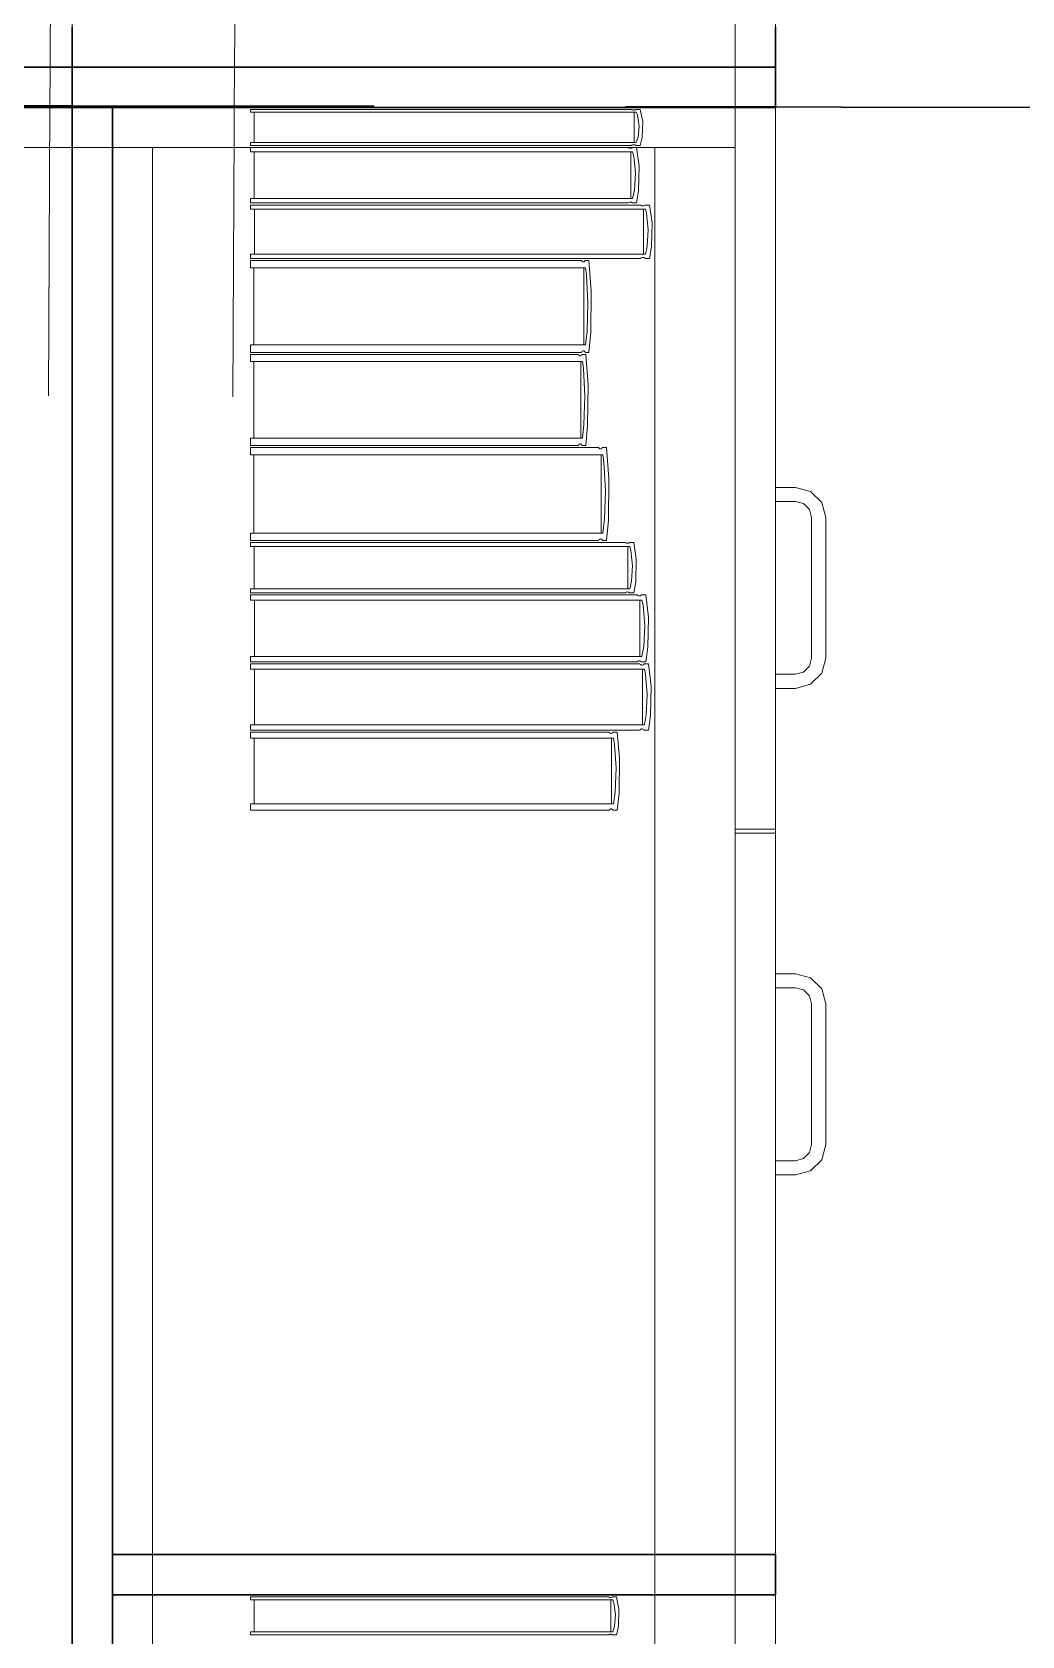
# Model space of a CAD drawing. Header units: inches. Extents: x -19 to 5698, y -728 to 92.
# Drawn here: x 294.119 to 294.611, y 13.527 to 14.325 of the extents above; entities that cross this region are included whole.
import ezdxf

# ---------------------------------------------------------------- set-up
doc = ezdxf.new("R2010")
doc.units = ezdxf.units.IN
doc.header["$MEASUREMENT"] = 0
doc.set_wipeout_variables(frame=1)
for name, pattern in [('HIDDEN', [0.375, 0.25, -0.125]), ('RAYITAS', [0.375, 0.25, -0.125]), ('Wipeout_Contour', [1, 0, -1])]:
    doc.linetypes.add(name, pattern=pattern)
for name, color, linetype, lineweight in [('00 conduct tomacorr', 120, 'HIDDEN', 30), ('T-TECHO-E', 150, 'Continuous', 20), ('TOMACORRIENTE', 22, 'RAYITAS', 9)]:
    doc.layers.add(name, color=color, linetype=linetype, lineweight=lineweight)
doc.layers.add('Interior - Mobiliario', color=7, linetype='Continuous')

# ---------------------------------------------------------------- blocks, each defined once
blk = doc.blocks.new('a')
at = {"layer": 'TOMACORRIENTE', "ltscale": 0.05}
h = blk.add_hatch(color=4, dxfattribs=at)
edge = h.paths.add_edge_path()
edge.add_arc((0, 0.0752), 0.02106, 0, 360)
at = {"layer": 'TOMACORRIENTE', "color": 4}
for p, q in [((-0.14553, 0.09625), (-0.0515, 0.09625)), ((-0.09851, 0.09625), (-0.09851, -0.09657)), ((0, 0.09625), (0, -0.09625)), ((0.06232, -0.09625), (0.06232, 0.09625))]:
    blk.add_line(p, q, dxfattribs=at)
blk.add_circle((0, 0.0752), 0.02106, dxfattribs=at)
blk = doc.blocks.new('CABLE 3FACE')
at = {"layer": 'T-TECHO-E', "rotation": 59.94170052614085}
blk.add_blockref('a', (0, 0), dxfattribs=at)

msp = doc.modelspace()

# ---------------------------------------------------------------- linework, layer by layer
at = {"layer": 'Interior - Mobiliario', "color": 175, "linetype": 'Continuous', "lineweight": 13}
for p, q in [((294.15862, 14.28729), (294.15862, 12.82729)), ((294.46862, 14.28729), (294.15862, 14.28729)), ((294.46862, 12.82729), (294.46862, 14.28729)), ((294.42072, 14.27803), (294.42023, 14.27253)), ((294.42234, 14.27234), (294.42258, 14.28034)), ((294.42862, 14.26729), (294.17862, 14.26729)), ((294.41934, 14.26986), (294.22728, 14.26986)), ((294.22728, 14.26986), (294.22728, 14.26843)), ((294.22728, 14.26843), (294.41702, 14.26843)), ((294.41522, 14.26743), (294.22728, 14.26743)), ((294.22728, 14.26743), (294.22728, 14.26521)), ((294.41533, 14.26732), (294.41522, 14.26743)), ((294.41557, 14.26715), (294.41533, 14.26732)), ((294.41719, 14.26728), (294.41694, 14.26712)), ((294.41702, 14.26843), (294.41718, 14.26852)), ((294.41718, 14.26852), (294.41743, 14.26862)), ((294.41735, 14.26743), (294.41719, 14.26728)), ((294.41944, 14.26743), (294.41735, 14.26743)), ((294.41743, 14.26862), (294.4177, 14.26869)), ((294.4177, 14.26869), (294.41798, 14.26872)), ((294.41798, 14.26872), (294.41827, 14.26872)), ((294.41827, 14.26872), (294.41855, 14.26868)), ((294.41855, 14.26868), (294.41882, 14.2686)), ((294.41882, 14.2686), (294.41906, 14.2685)), ((294.41906, 14.2685), (294.41917, 14.26843)), ((294.41917, 14.26843), (294.42128, 14.26843)), ((294.42023, 14.27253), (294.41934, 14.26986)), ((294.42073, 14.2582), (294.41944, 14.26743)), ((294.42128, 14.26843), (294.42234, 14.27234)), ((294.46862, 14.26729), (294.42862, 14.26729)), ((294.22728, 14.26521), (294.41751, 14.26521)), ((294.2292, 14.26521), (294.2292, 14.24197)), ((294.41583, 14.26703), (294.41557, 14.26715)), ((294.41611, 14.26697), (294.41583, 14.26703)), ((294.41639, 14.26696), (294.41611, 14.26697)), ((294.41667, 14.26701), (294.41639, 14.26696)), ((294.41655, 14.24197), (294.41655, 14.26521)), ((294.41694, 14.26712), (294.41667, 14.26701)), ((294.41751, 14.26521), (294.41808, 14.26311)), ((294.41808, 14.26311), (294.41889, 14.25463)), ((294.41889, 14.25463), (294.4184, 14.24611)), ((294.42049, 14.24583), (294.42073, 14.2582)), ((294.4184, 14.24611), (294.41751, 14.24197)), ((294.41944, 14.23976), (294.42049, 14.24583)), ((294.41751, 14.24197), (294.22728, 14.24197)), ((294.22728, 14.24197), (294.22728, 14.23976)), ((294.22728, 14.23976), (294.41522, 14.23976)), ((294.4215, 14.23876), (294.22728, 14.23876)), ((294.22728, 14.23876), (294.22728, 14.23663)), ((294.22728, 14.23663), (294.42387, 14.23663)), ((294.22926, 14.23663), (294.22926, 14.21431)), ((294.41522, 14.23976), (294.41538, 14.23991)), ((294.41538, 14.23991), (294.41562, 14.24006)), ((294.41562, 14.24006), (294.41589, 14.24017)), ((294.41589, 14.24017), (294.41617, 14.24022)), ((294.41617, 14.24022), (294.41646, 14.24021)), ((294.41646, 14.24021), (294.41673, 14.24015)), ((294.41673, 14.24015), (294.417, 14.24003)), ((294.417, 14.24003), (294.41724, 14.23986)), ((294.41724, 14.23986), (294.41735, 14.23976)), ((294.41735, 14.23976), (294.41944, 14.23976)), ((294.42161, 14.23865), (294.4215, 14.23876)), ((294.42186, 14.23849), (294.42161, 14.23865)), ((294.42213, 14.23838), (294.42186, 14.23849)), ((294.42242, 14.23832), (294.42213, 14.23838)), ((294.42271, 14.23831), (294.42242, 14.23832)), ((294.423, 14.23836), (294.42271, 14.23831)), ((294.42287, 14.21431), (294.42287, 14.23663)), ((294.42328, 14.23846), (294.423, 14.23836)), ((294.42353, 14.23861), (294.42328, 14.23846)), ((294.4237, 14.23876), (294.42353, 14.23861)), ((294.42585, 14.23876), (294.4237, 14.23876)), ((294.42387, 14.23663), (294.42446, 14.23462)), ((294.42719, 14.2299), (294.42585, 14.23876)), ((294.42446, 14.23462), (294.42529, 14.22647)), ((294.42694, 14.21801), (294.42719, 14.2299)), ((294.42529, 14.22647), (294.42478, 14.21829)), ((294.42387, 14.21431), (294.22728, 14.21431)), ((294.22728, 14.21431), (294.22728, 14.21219)), ((294.22728, 14.21219), (294.4215, 14.21219)), ((294.4215, 14.21219), (294.42166, 14.21233)), ((294.42166, 14.21233), (294.42191, 14.21248)), ((294.42191, 14.21248), (294.42219, 14.21258)), ((294.42219, 14.21258), (294.42248, 14.21263)), ((294.42248, 14.21263), (294.42277, 14.21262)), ((294.42277, 14.21262), (294.42306, 14.21256)), ((294.42306, 14.21256), (294.42333, 14.21245)), ((294.42333, 14.21245), (294.42358, 14.21229)), ((294.42358, 14.21229), (294.4237, 14.21219)), ((294.4237, 14.21219), (294.42585, 14.21219)), ((294.42478, 14.21829), (294.42387, 14.21431)), ((294.42585, 14.21219), (294.42694, 14.21801)), ((294.39207, 14.21119), (294.22728, 14.21119)), ((294.22728, 14.21119), (294.22728, 14.20753)), ((294.22728, 14.20753), (294.39408, 14.20753)), ((294.22896, 14.20753), (294.22896, 14.16912)), ((294.39216, 14.21101), (294.39207, 14.21119)), ((294.39238, 14.21073), (294.39216, 14.21101)), ((294.39261, 14.21054), (294.39238, 14.21073)), ((294.39285, 14.21043), (294.39261, 14.21054)), ((294.3931, 14.21042), (294.39285, 14.21043)), ((294.39335, 14.21051), (294.3931, 14.21042)), ((294.39324, 14.16912), (294.39324, 14.20753)), ((294.39358, 14.21068), (294.39335, 14.21051)), ((294.3938, 14.21094), (294.39358, 14.21068)), ((294.39394, 14.21119), (294.3938, 14.21094)), ((294.39577, 14.21119), (294.39394, 14.21119)), ((294.39408, 14.20753), (294.39458, 14.20406)), ((294.39458, 14.20406), (294.39529, 14.19004)), ((294.3969, 14.19594), (294.39577, 14.21119)), ((294.39669, 14.17549), (294.3969, 14.19594)), ((294.39529, 14.19004), (294.39486, 14.17597)), ((294.39486, 14.17597), (294.39408, 14.16912)), ((294.39577, 14.16546), (294.39669, 14.17549)), ((294.39408, 14.16912), (294.22728, 14.16912)), ((294.22728, 14.16912), (294.22728, 14.16546)), ((294.22728, 14.16546), (294.39207, 14.16546)), ((294.39054, 14.16446), (294.22728, 14.16446)), ((294.22728, 14.16446), (294.22728, 14.16084)), ((294.39063, 14.16428), (294.39054, 14.16446)), ((294.39084, 14.16401), (294.39063, 14.16428)), ((294.39107, 14.16382), (294.39084, 14.16401)), ((294.39131, 14.16371), (294.39107, 14.16382)), ((294.39156, 14.1637), (294.39131, 14.16371)), ((294.3918, 14.16379), (294.39156, 14.1637)), ((294.39203, 14.16396), (294.3918, 14.16379)), ((294.39225, 14.16422), (294.39203, 14.16396)), ((294.39207, 14.16546), (294.39221, 14.1657)), ((294.39221, 14.1657), (294.39243, 14.16597)), ((294.39239, 14.16446), (294.39225, 14.16422)), ((294.3942, 14.16446), (294.39239, 14.16446)), ((294.39243, 14.16597), (294.39266, 14.16614)), ((294.39266, 14.16614), (294.39291, 14.16622)), ((294.39291, 14.16622), (294.39316, 14.16621)), ((294.39316, 14.16621), (294.3934, 14.16611)), ((294.3934, 14.16611), (294.39363, 14.16591)), ((294.39363, 14.16591), (294.39384, 14.16564)), ((294.39384, 14.16564), (294.39394, 14.16546)), ((294.39394, 14.16546), (294.39577, 14.16546)), ((294.39532, 14.14936), (294.3942, 14.16446)), ((294.22728, 14.16084), (294.39253, 14.16084)), ((294.22895, 14.16084), (294.22895, 14.1228)), ((294.3917, 14.1228), (294.3917, 14.16084)), ((294.39253, 14.16084), (294.39303, 14.1574)), ((294.39303, 14.1574), (294.39372, 14.14352)), ((294.39511, 14.12911), (294.39532, 14.14936)), ((294.39372, 14.14352), (294.3933, 14.12958)), ((294.3933, 14.12958), (294.39253, 14.1228)), ((294.3942, 14.11917), (294.39511, 14.12911)), ((294.39253, 14.1228), (294.22728, 14.1228)), ((294.22728, 14.1228), (294.22728, 14.11917)), ((294.22728, 14.11917), (294.39054, 14.11917)), ((294.40058, 14.11817), (294.22728, 14.11817)), ((294.22728, 14.11817), (294.22728, 14.11447)), ((294.39054, 14.11917), (294.39067, 14.11942)), ((294.39067, 14.11942), (294.39089, 14.11968)), ((294.39089, 14.11968), (294.39112, 14.11985)), ((294.39112, 14.11985), (294.39137, 14.11993)), ((294.39137, 14.11993), (294.39161, 14.11992)), ((294.39161, 14.11992), (294.39185, 14.11982)), ((294.39185, 14.11982), (294.39208, 14.11963)), ((294.39208, 14.11963), (294.39229, 14.11935)), ((294.39229, 14.11935), (294.39239, 14.11917)), ((294.39239, 14.11917), (294.3942, 14.11917)), ((294.40068, 14.118), (294.40058, 14.11817)), ((294.40091, 14.11771), (294.40068, 14.118)), ((294.40115, 14.11752), (294.40091, 14.11771)), ((294.40141, 14.11741), (294.40115, 14.11752)), ((294.40167, 14.1174), (294.40141, 14.11741)), ((294.40192, 14.11749), (294.40167, 14.1174)), ((294.40217, 14.11766), (294.40192, 14.11749)), ((294.4024, 14.11793), (294.40217, 14.11766)), ((294.40255, 14.11817), (294.4024, 14.11793)), ((294.40447, 14.11817), (294.40255, 14.11817)), ((294.40566, 14.10273), (294.40447, 14.11817)), ((294.22728, 14.11447), (294.4027, 14.11447)), ((294.22905, 14.11447), (294.22905, 14.07557)), ((294.40181, 14.07557), (294.40181, 14.11447)), ((294.4027, 14.11447), (294.40323, 14.11096)), ((294.40323, 14.11096), (294.40397, 14.09676)), ((294.40544, 14.08202), (294.40566, 14.10273)), ((294.40397, 14.09676), (294.40351, 14.08251)), ((294.49862, 14.09829), (294.48862, 14.09829)), ((294.48862, 14.09829), (294.48862, 14.09129)), ((294.50612, 14.09628), (294.49862, 14.09829)), ((294.51161, 14.09079), (294.50612, 14.09628)), ((294.48862, 14.09129), (294.49862, 14.09129)), ((294.49862, 14.09129), (294.50262, 14.09022)), ((294.50262, 14.09022), (294.50555, 14.08729)), ((294.50555, 14.08729), (294.50662, 14.08329)), ((294.51362, 14.08329), (294.51161, 14.09079)), ((294.40351, 14.08251), (294.4027, 14.07557)), ((294.40447, 14.07187), (294.40544, 14.08202)), ((294.50662, 14.08329), (294.50662, 14.01329)), ((294.51362, 14.01329), (294.51362, 14.08329)), ((294.4027, 14.07557), (294.22728, 14.07557)), ((294.22728, 14.07557), (294.22728, 14.07187)), ((294.22728, 14.07187), (294.40058, 14.07187)), ((294.41385, 14.07087), (294.22728, 14.07087)), ((294.22728, 14.07087), (294.22728, 14.06886)), ((294.22728, 14.06886), (294.41613, 14.06886)), ((294.22919, 14.06886), (294.22919, 14.04781)), ((294.40058, 14.07187), (294.40073, 14.07211)), ((294.40073, 14.07211), (294.40096, 14.07238)), ((294.40096, 14.07238), (294.4012, 14.07256)), ((294.4012, 14.07256), (294.40146, 14.07264)), ((294.40146, 14.07264), (294.40172, 14.07263)), ((294.40172, 14.07263), (294.40198, 14.07252)), ((294.40198, 14.07252), (294.40222, 14.07233)), ((294.40222, 14.07233), (294.40245, 14.07205)), ((294.40245, 14.07205), (294.40255, 14.07187)), ((294.40255, 14.07187), (294.40447, 14.07187)), ((294.41396, 14.07077), (294.41385, 14.07087)), ((294.4142, 14.07062), (294.41396, 14.07077)), ((294.41446, 14.07051), (294.4142, 14.07062)), ((294.41473, 14.07045), (294.41446, 14.07051)), ((294.41502, 14.07045), (294.41473, 14.07045)), ((294.41529, 14.07049), (294.41502, 14.07045)), ((294.41518, 14.04781), (294.41518, 14.06886)), ((294.41556, 14.07059), (294.41529, 14.07049)), ((294.41581, 14.07073), (294.41556, 14.07059)), ((294.41596, 14.07087), (294.41581, 14.07073)), ((294.41804, 14.07087), (294.41596, 14.07087)), ((294.41613, 14.06886), (294.41669, 14.06696)), ((294.41932, 14.06251), (294.41804, 14.07087)), ((294.41669, 14.06696), (294.41749, 14.05928)), ((294.41908, 14.0513), (294.41932, 14.06251)), ((294.41749, 14.05928), (294.41701, 14.05156)), ((294.41613, 14.04781), (294.22728, 14.04781)), ((294.22728, 14.04781), (294.22728, 14.04581)), ((294.22728, 14.04581), (294.41385, 14.04581)), ((294.41976, 14.04481), (294.22728, 14.04481)), ((294.22728, 14.04481), (294.22728, 14.04214)), ((294.41385, 14.04581), (294.41401, 14.04594)), ((294.41401, 14.04594), (294.41425, 14.04608)), ((294.41425, 14.04608), (294.41452, 14.04618)), ((294.41452, 14.04618), (294.4148, 14.04623)), ((294.4148, 14.04623), (294.41508, 14.04622)), ((294.41508, 14.04622), (294.41535, 14.04616)), ((294.41535, 14.04616), (294.41562, 14.04606)), ((294.41562, 14.04606), (294.41586, 14.0459)), ((294.41586, 14.0459), (294.41596, 14.04581)), ((294.41596, 14.04581), (294.41804, 14.04581)), ((294.41701, 14.05156), (294.41613, 14.04781)), ((294.41804, 14.04581), (294.41908, 14.0513)), ((294.41987, 14.04468), (294.41976, 14.04481)), ((294.42012, 14.04447), (294.41987, 14.04468)), ((294.42039, 14.04433), (294.42012, 14.04447)), ((294.42067, 14.04426), (294.42039, 14.04433)), ((294.42096, 14.04425), (294.42067, 14.04426)), ((294.42125, 14.04431), (294.42096, 14.04425)), ((294.42152, 14.04444), (294.42125, 14.04431)), ((294.42178, 14.04463), (294.42152, 14.04444)), ((294.42194, 14.04481), (294.42178, 14.04463)), ((294.42408, 14.04481), (294.42194, 14.04481)), ((294.4254, 14.03367), (294.42408, 14.04481)), ((294.22728, 14.04214), (294.42211, 14.04214)), ((294.22925, 14.04214), (294.22925, 14.01408)), ((294.42113, 14.01408), (294.42113, 14.04214)), ((294.42211, 14.04214), (294.4227, 14.0396)), ((294.4227, 14.0396), (294.42352, 14.02936)), ((294.42352, 14.02936), (294.42302, 14.01908)), ((294.42516, 14.01874), (294.4254, 14.03367)), ((294.42211, 14.01408), (294.22728, 14.01408)), ((294.22728, 14.01408), (294.22728, 14.01141)), ((294.42045, 14.01191), (294.42074, 14.01197)), ((294.42074, 14.01197), (294.42103, 14.01196)), ((294.42103, 14.01196), (294.42131, 14.01189)), ((294.42302, 14.01908), (294.42211, 14.01408)), ((294.42408, 14.01141), (294.42516, 14.01874)), ((294.50662, 14.01329), (294.50555, 14.00929)), ((294.51161, 14.00579), (294.51362, 14.01329)), ((294.22728, 14.01141), (294.41976, 14.01141)), ((294.42104, 14.01041), (294.22728, 14.01041)), ((294.22728, 14.01041), (294.22728, 14.00778)), ((294.22728, 14.00778), (294.42341, 14.00778)), ((294.22926, 14.00778), (294.22926, 13.98017)), ((294.41976, 14.01141), (294.41992, 14.01159)), ((294.41992, 14.01159), (294.42018, 14.01178)), ((294.42018, 14.01178), (294.42045, 14.01191)), ((294.42115, 14.01028), (294.42104, 14.01041)), ((294.4214, 14.01008), (294.42115, 14.01028)), ((294.42131, 14.01189), (294.42158, 14.01174)), ((294.42167, 14.00994), (294.4214, 14.01008)), ((294.42158, 14.01174), (294.42183, 14.01154)), ((294.42196, 14.00987), (294.42167, 14.00994)), ((294.42183, 14.01154), (294.42194, 14.01141)), ((294.42194, 14.01141), (294.42408, 14.01141)), ((294.42225, 14.00986), (294.42196, 14.00987)), ((294.42254, 14.00992), (294.42225, 14.00986)), ((294.42242, 13.98017), (294.42242, 14.00778)), ((294.42282, 14.01005), (294.42254, 14.00992)), ((294.42307, 14.01024), (294.42282, 14.01005)), ((294.42324, 14.01041), (294.42307, 14.01024)), ((294.42539, 14.01041), (294.42324, 14.01041)), ((294.42341, 14.00778), (294.424, 14.00529)), ((294.424, 14.00529), (294.42482, 13.99521)), ((294.42672, 13.99945), (294.42539, 14.01041)), ((294.48862, 14.00529), (294.48862, 13.99829)), ((294.49862, 14.00529), (294.48862, 14.00529)), ((294.50262, 14.00637), (294.49862, 14.00529)), ((294.50555, 14.00929), (294.50262, 14.00637)), ((294.50612, 14.0003), (294.51161, 14.00579)), ((294.42647, 13.98475), (294.42672, 13.99945)), ((294.48862, 13.99829), (294.49862, 13.99829)), ((294.49862, 13.99829), (294.50612, 14.0003)), ((294.42482, 13.99521), (294.42432, 13.98509)), ((294.42341, 13.98017), (294.22728, 13.98017)), ((294.22728, 13.98017), (294.22728, 13.97754)), ((294.42432, 13.98509), (294.42341, 13.98017)), ((294.42539, 13.97754), (294.42647, 13.98475)), ((294.22728, 13.97754), (294.42104, 13.97754)), ((294.4058, 13.97654), (294.22728, 13.97654)), ((294.22728, 13.97654), (294.22728, 13.97343)), ((294.22728, 13.97343), (294.40798, 13.97343)), ((294.2291, 13.97343), (294.2291, 13.94078)), ((294.40591, 13.97639), (294.4058, 13.97654)), ((294.40613, 13.97616), (294.40591, 13.97639)), ((294.40639, 13.97599), (294.40613, 13.97616)), ((294.40665, 13.9759), (294.40639, 13.97599)), ((294.40692, 13.97589), (294.40665, 13.9759)), ((294.40718, 13.97596), (294.40692, 13.97589)), ((294.40707, 13.94078), (294.40707, 13.97343)), ((294.40744, 13.97611), (294.40718, 13.97596)), ((294.40767, 13.97633), (294.40744, 13.97611)), ((294.40783, 13.97654), (294.40767, 13.97633)), ((294.40981, 13.97654), (294.40783, 13.97654)), ((294.40798, 13.97343), (294.40853, 13.97048)), ((294.41104, 13.96358), (294.40981, 13.97654)), ((294.42104, 13.97754), (294.4212, 13.97772)), ((294.4212, 13.97772), (294.42146, 13.97791)), ((294.42146, 13.97791), (294.42174, 13.97803)), ((294.42174, 13.97803), (294.42202, 13.97809)), ((294.42202, 13.97809), (294.42232, 13.97808)), ((294.42232, 13.97808), (294.4226, 13.97801)), ((294.4226, 13.97801), (294.42288, 13.97787)), ((294.42288, 13.97787), (294.42313, 13.97767)), ((294.42313, 13.97767), (294.42324, 13.97754)), ((294.42324, 13.97754), (294.42539, 13.97754)), ((294.40853, 13.97048), (294.40929, 13.95857)), ((294.40929, 13.95857), (294.40882, 13.9466)), ((294.41081, 13.9462), (294.41104, 13.96358)), ((294.40798, 13.94078), (294.22728, 13.94078)), ((294.22728, 13.94078), (294.22728, 13.93767)), ((294.40882, 13.9466), (294.40798, 13.94078)), ((294.40981, 13.93767), (294.41081, 13.9462)), ((294.22728, 13.93767), (294.4058, 13.93767)), ((294.4058, 13.93767), (294.40595, 13.93788)), ((294.40595, 13.93788), (294.40619, 13.9381)), ((294.40619, 13.9381), (294.40644, 13.93825)), ((294.40644, 13.93825), (294.40671, 13.93832)), ((294.40671, 13.93832), (294.40698, 13.93831)), ((294.40698, 13.93831), (294.40724, 13.93822)), ((294.40724, 13.93822), (294.40749, 13.93806)), ((294.40749, 13.93806), (294.40772, 13.93782)), ((294.40772, 13.93782), (294.40783, 13.93767)), ((294.40783, 13.93767), (294.40981, 13.93767)), ((294.48862, 13.92829), (294.46862, 13.92829)), ((294.48862, 13.92629), (294.46862, 13.92629)), ((294.48862, 13.85629), (294.49862, 13.85629)), ((294.48862, 13.84929), (294.48862, 13.85629)), ((294.49862, 13.85629), (294.50612, 13.85428)), ((294.50612, 13.85428), (294.51161, 13.84879)), ((294.49862, 13.84929), (294.48862, 13.84929)), ((294.50262, 13.84822), (294.49862, 13.84929)), ((294.50555, 13.84529), (294.50262, 13.84822)), ((294.50662, 13.84129), (294.50555, 13.84529)), ((294.51161, 13.84879), (294.51362, 13.84129)), ((294.50662, 13.77129), (294.50662, 13.84129)), ((294.51362, 13.84129), (294.51362, 13.77129)), ((294.50262, 13.76437), (294.50555, 13.76729)), ((294.50555, 13.76729), (294.50662, 13.77129)), ((294.51362, 13.77129), (294.51161, 13.76379)), ((294.48862, 13.76329), (294.49862, 13.76329)), ((294.48862, 13.75629), (294.48862, 13.76329)), ((294.49862, 13.76329), (294.50262, 13.76437)), ((294.50612, 13.7583), (294.49862, 13.75629)), ((294.51161, 13.76379), (294.50612, 13.7583)), ((294.49862, 13.75629), (294.48862, 13.75629)), ((294.40894, 13.53753), (294.40848, 13.5317)), ((294.41046, 13.5315), (294.41068, 13.53998)), ((294.40764, 13.52886), (294.22728, 13.52886)), ((294.22728, 13.52886), (294.22728, 13.52735)), ((294.22728, 13.52735), (294.40546, 13.52735)), ((294.40546, 13.52735), (294.40561, 13.52745)), ((294.40561, 13.52745), (294.40585, 13.52756)), ((294.40585, 13.52756), (294.4061, 13.52763)), ((294.4061, 13.52763), (294.40637, 13.52767)), ((294.40637, 13.52767), (294.40664, 13.52766)), ((294.40664, 13.52766), (294.4069, 13.52762)), ((294.4069, 13.52762), (294.40715, 13.52754)), ((294.40715, 13.52754), (294.40738, 13.52742)), ((294.40738, 13.52742), (294.40748, 13.52735)), ((294.40748, 13.52735), (294.40946, 13.52735)), ((294.40848, 13.5317), (294.40764, 13.52886)), ((294.40946, 13.52735), (294.41046, 13.5315))]:
    msp.add_line(p, q, dxfattribs=at)

# ---------------------------------------------------------------- wipeouts: each hides what was drawn before it
at = {"color": 254, "linetype": 'Wipeout_Contour', "lineweight": 0, "ltscale": 9715.374523}
msp.add_wipeout([(294.11862, 12.82729), (294.13862, 12.82729), (294.13862, 14.28729), (294.11862, 14.28729)], dxfattribs=at).dxf.layer = 'Interior - Mobiliario'

# ---------------------------------------------------------------- next in the draw order: linework, layer by layer
at = {"layer": 'Interior - Mobiliario', "color": 175, "linetype": 'Continuous', "lineweight": 30}
for p, q in [((294.11862, 14.28729), (294.13862, 14.28729)), ((294.13862, 14.28729), (294.13862, 12.82729))]:
    msp.add_line(p, q, dxfattribs=at)
at = {"layer": 'Interior - Mobiliario', "color": 175, "linetype": 'Continuous', "lineweight": 13}
for p, q in [((294.11862, 14.28729), (294.13862, 14.28729)), ((294.13862, 14.28729), (294.13862, 12.82729)), ((294.09862, 14.26729), (294.13862, 14.26729)), ((294.13862, 14.26729), (294.13862, 12.84729))]:
    msp.add_line(p, q, dxfattribs=at)

# ---------------------------------------------------------------- next in the draw order: wipeouts: each hides what was drawn before it
at = {"color": 254, "linetype": 'Wipeout_Contour', "lineweight": 0, "ltscale": 9716.154074}
msp.add_wipeout([(294.48862, 13.54729), (294.48862, 13.56729), (294.15862, 13.56729), (294.15862, 13.54729)], dxfattribs=at).dxf.layer = 'Interior - Mobiliario'

# ---------------------------------------------------------------- next in the draw order: linework, layer by layer
at = {"layer": 'Interior - Mobiliario', "color": 175, "linetype": 'Continuous', "lineweight": 13}
for p, q in [((294.17862, 12.84729), (294.17862, 14.26729)), ((294.42862, 14.26729), (294.42862, 12.84729)), ((294.46862, 12.84729), (294.46862, 14.26729)), ((294.46862, 13.56729), (294.46862, 13.92629)), ((294.48862, 13.56729), (294.48862, 13.92629)), ((294.15862, 13.56729), (294.15862, 13.54729)), ((294.48862, 13.56729), (294.15862, 13.56729)), ((294.48862, 13.56729), (294.46862, 13.56729)), ((294.48862, 13.54729), (294.48862, 13.56729)), ((294.48862, 13.54729), (294.48862, 13.56729)), ((294.15862, 13.54729), (294.48862, 13.54729)), ((294.40546, 13.54629), (294.22728, 13.54629)), ((294.22728, 13.54629), (294.22728, 13.54478)), ((294.22728, 13.54478), (294.40764, 13.54478)), ((294.2291, 13.54478), (294.2291, 13.52886)), ((294.40556, 13.54622), (294.40546, 13.54629)), ((294.40579, 13.54611), (294.40556, 13.54622)), ((294.40604, 13.54603), (294.40579, 13.54611)), ((294.40631, 13.54598), (294.40604, 13.54603)), ((294.40658, 13.54598), (294.40631, 13.54598)), ((294.40684, 13.54601), (294.40658, 13.54598)), ((294.40673, 13.52886), (294.40673, 13.54478)), ((294.4071, 13.54608), (294.40684, 13.54601)), ((294.40733, 13.54619), (294.4071, 13.54608)), ((294.40748, 13.54629), (294.40733, 13.54619)), ((294.40946, 13.54629), (294.40748, 13.54629)), ((294.40764, 13.54478), (294.40818, 13.54334)), ((294.40818, 13.54334), (294.40894, 13.53753)), ((294.41068, 13.53998), (294.40946, 13.54629)), ((294.46862, 13.54729), (294.46862, 13.18829)), ((294.48862, 13.54729), (294.46862, 13.54729)), ((294.48862, 13.54729), (294.48862, 13.18829))]:
    msp.add_line(p, q, dxfattribs=at)
at = {"layer": 'Interior - Mobiliario', "color": 175, "linetype": 'Continuous', "lineweight": 30}
for p, q in [((294.48862, 13.56729), (294.15862, 13.56729)), ((294.15862, 13.56729), (294.15862, 13.54729)), ((294.48862, 13.56729), (294.48862, 13.54729)), ((294.48862, 13.54729), (294.15862, 13.54729))]:
    msp.add_line(p, q, dxfattribs=at)

# ---------------------------------------------------------------- next in the draw order: wipeouts: each hides what was drawn before it
at = {"color": 254, "linetype": 'Wipeout_Contour', "lineweight": 0, "ltscale": 9714.731071}
msp.add_wipeout([(293.78862, 14.28729), (294.13862, 14.28729), (294.13862, 14.30729), (293.78862, 14.30729)], dxfattribs=at).dxf.layer = 'Interior - Mobiliario'

# ---------------------------------------------------------------- next in the draw order: linework, layer by layer
at = {"layer": 'Interior - Mobiliario', "color": 175, "linetype": 'Continuous', "lineweight": 30}
for p, q in [((293.78862, 14.30729), (294.13862, 14.30729)), ((294.13862, 14.30729), (294.13862, 14.28729)), ((293.78862, 14.28729), (294.13862, 14.28729))]:
    msp.add_line(p, q, dxfattribs=at)
at = {"layer": 'Interior - Mobiliario', "color": 175, "linetype": 'Continuous', "lineweight": 13}
for p, q in [((293.78862, 14.30729), (294.13862, 14.30729)), ((294.13862, 14.30729), (293.78862, 14.30729)), ((293.80862, 14.30729), (294.13862, 14.30729)), ((294.13862, 14.30729), (294.13862, 14.28729)), ((294.13862, 14.30729), (294.13862, 14.26729)), ((294.13862, 12.80729), (294.13862, 14.30729)), ((294.13862, 14.28729), (293.78862, 14.28729)), ((293.78862, 14.28729), (294.13862, 14.28729)), ((294.13862, 14.28729), (294.13862, 12.82729))]:
    msp.add_line(p, q, dxfattribs=at)

# ---------------------------------------------------------------- next in the draw order: wipeouts: each hides what was drawn before it
at = {"color": 254, "linetype": 'Wipeout_Contour', "lineweight": 0, "ltscale": 9714.731542}
msp.add_wipeout([(293.78862, 14.32729), (293.78862, 14.30729), (294.13862, 14.30729), (294.13862, 14.32729)], dxfattribs=at).dxf.layer = 'Interior - Mobiliario'
at = {"color": 254, "linetype": 'Wipeout_Contour', "lineweight": 0, "ltscale": 9715.454521}
msp.add_wipeout([(294.15862, 12.82729), (294.15862, 14.28729), (294.13862, 14.28729), (294.13862, 12.82729)], dxfattribs=at).dxf.layer = 'Interior - Mobiliario'

# ---------------------------------------------------------------- next in the draw order: linework, layer by layer
at = {"layer": 'Interior - Mobiliario', "color": 175, "linetype": 'Continuous', "lineweight": 13}
for p, q in [((294.13862, 15.80729), (294.13862, 14.30729)), ((294.13862, 14.30729), (294.13862, 14.34729)), ((294.13862, 14.30729), (294.13862, 14.32729)), ((293.78862, 14.30729), (294.13862, 14.30729)), ((294.13862, 14.30729), (293.78862, 14.30729)), ((293.80862, 14.30729), (294.13862, 14.30729)), ((294.13862, 14.28729), (294.13862, 12.82729)), ((294.15862, 14.28729), (294.13862, 14.28729)), ((294.15862, 12.82729), (294.15862, 14.28729)), ((294.13862, 14.26729), (294.13862, 12.84729)), ((294.17862, 14.26729), (294.13862, 14.26729)), ((294.15862, 13.56729), (294.15862, 13.54729)), ((294.48862, 13.56729), (294.15862, 13.56729)), ((294.15862, 13.54729), (294.48862, 13.54729))]:
    msp.add_line(p, q, dxfattribs=at)
at = {"layer": 'Interior - Mobiliario', "color": 175, "linetype": 'Continuous', "lineweight": 30}
for p, q in [((294.13862, 14.30729), (294.13862, 14.32729)), ((293.78862, 14.30729), (294.13862, 14.30729)), ((294.15862, 14.28729), (294.13862, 14.28729)), ((294.13862, 14.28729), (294.13862, 12.82729)), ((294.15862, 14.28729), (294.15862, 12.82729))]:
    msp.add_line(p, q, dxfattribs=at)

# ---------------------------------------------------------------- next in the draw order: wipeouts: each hides what was drawn before it
at = {"color": 254, "linetype": 'Wipeout_Contour', "lineweight": 0, "ltscale": 9716.131047}
msp.add_wipeout([(294.48862, 14.28729), (294.48862, 14.30729), (294.13862, 14.30729), (294.13862, 14.28729)], dxfattribs=at).dxf.layer = 'Interior - Mobiliario'

# ---------------------------------------------------------------- next in the draw order: linework, layer by layer
at = {"layer": '00 conduct tomacorr'}
msp.add_line((295.7889, 14.28556, -0.00066), (287.40149, 14.29846, -0.00066), dxfattribs=at)
at = {"layer": 'Interior - Mobiliario', "color": 175, "linetype": 'Continuous', "lineweight": 30}
for p, q in [((294.48862, 14.30729), (294.13862, 14.30729)), ((294.13862, 14.30729), (294.13862, 14.28729)), ((294.48862, 14.30729), (294.48862, 14.28729)), ((294.48862, 14.28729), (294.13862, 14.28729))]:
    msp.add_line(p, q, dxfattribs=at)
at = {"layer": 'Interior - Mobiliario', "color": 175, "linetype": 'Continuous', "lineweight": 13}
for p, q in [((294.13862, 14.30729), (294.13862, 14.28729)), ((294.48862, 14.30729), (294.13862, 14.30729)), ((294.13862, 14.30729), (294.13862, 14.26729)), ((294.46862, 14.30729), (294.13862, 14.30729)), ((294.13862, 12.80729), (294.13862, 14.30729)), ((294.13862, 14.30729), (294.48862, 14.30729)), ((294.46862, 14.26729), (294.46862, 14.30729)), ((294.48862, 14.28729), (294.48862, 14.30729)), ((294.48862, 14.30729), (294.48862, 12.80729)), ((294.13862, 14.28729), (294.48862, 14.28729)), ((294.13862, 14.28729), (294.13862, 12.82729)), ((294.48862, 14.28729), (294.13862, 14.28729)), ((294.15862, 14.28729), (294.15862, 12.82729)), ((294.48862, 14.28729), (294.15862, 14.28729)), ((294.15862, 14.28729), (294.15862, 12.82729)), ((294.46862, 14.28729), (294.15862, 14.28729)), ((294.15862, 14.28729), (294.15862, 12.82729)), ((294.46862, 14.28729), (294.15862, 14.28729)), ((294.41702, 14.28629), (294.22728, 14.28629)), ((294.22728, 14.28629), (294.22728, 14.28487)), ((294.22728, 14.28487), (294.41934, 14.28487)), ((294.22922, 14.28487), (294.22922, 14.26986)), ((294.41713, 14.28623), (294.41702, 14.28629)), ((294.41737, 14.28612), (294.41713, 14.28623)), ((294.41764, 14.28604), (294.41737, 14.28612)), ((294.41792, 14.286), (294.41764, 14.28604)), ((294.41821, 14.286), (294.41792, 14.286)), ((294.41849, 14.28603), (294.41821, 14.286)), ((294.41837, 14.26986), (294.41837, 14.28487)), ((294.41876, 14.2861), (294.41849, 14.28603)), ((294.41901, 14.2862), (294.41876, 14.2861)), ((294.41917, 14.28629), (294.41901, 14.2862)), ((294.42128, 14.28629), (294.41917, 14.28629)), ((294.41934, 14.28487), (294.41991, 14.28351)), ((294.41991, 14.28351), (294.42072, 14.27803)), ((294.42258, 14.28034), (294.42128, 14.28629)), ((294.46862, 12.82729), (294.46862, 14.28729)), ((294.46862, 12.82729), (294.46862, 14.28729)), ((294.46862, 14.28729), (294.46862, 13.92829)), ((294.48862, 14.28729), (294.46862, 14.28729)), ((294.48862, 12.82729), (294.48862, 14.28729)), ((294.48862, 12.82729), (294.48862, 14.28729)), ((294.48862, 14.28729), (294.48862, 13.92829))]:
    msp.add_line(p, q, dxfattribs=at)

# ---------------------------------------------------------------- next in the draw order: wipeouts: each hides what was drawn before it
at = {"color": 254, "linetype": 'Wipeout_Contour', "lineweight": 0, "ltscale": 9716.131518}
msp.add_wipeout([(294.48862, 14.32729), (294.13862, 14.32729), (294.13862, 14.30729), (294.48862, 14.30729)], dxfattribs=at).dxf.layer = 'Interior - Mobiliario'

# ---------------------------------------------------------------- next in the draw order: linework, layer by layer
at = {"layer": 'Interior - Mobiliario', "color": 175, "linetype": 'Continuous', "lineweight": 13}
for p, q in [((294.13862, 15.80729), (294.13862, 14.30729)), ((294.48862, 14.30729), (294.48862, 15.80729)), ((294.13862, 14.30729), (294.13862, 14.34729)), ((294.46862, 14.34729), (294.46862, 14.30729)), ((294.13862, 14.30729), (294.13862, 14.32729)), ((294.48862, 14.32729), (294.48862, 14.30729)), ((294.48862, 14.30729), (294.13862, 14.30729)), ((294.46862, 14.30729), (294.13862, 14.30729)), ((294.13862, 14.30729), (294.48862, 14.30729))]:
    msp.add_line(p, q, dxfattribs=at)
at = {"layer": 'Interior - Mobiliario', "color": 175, "linetype": 'Continuous', "lineweight": 30}
for p, q in [((294.13862, 14.30729), (294.13862, 14.32729)), ((294.48862, 14.30729), (294.48862, 14.32729)), ((294.48862, 14.30729), (294.13862, 14.30729))]:
    msp.add_line(p, q, dxfattribs=at)

# ---------------------------------------------------------------- next in the draw order: block references
at = {"layer": '00 conduct tomacorr', "xscale": 1.47256122672843, "yscale": 1.47256122672843, "zscale": 1.47256122672843, "rotation": 299.7894777823319}
msp.add_blockref('CABLE 3FACE', (294.12749, 14.28556, -0.00066), dxfattribs=at)

doc.saveas('drawing.dxf')
